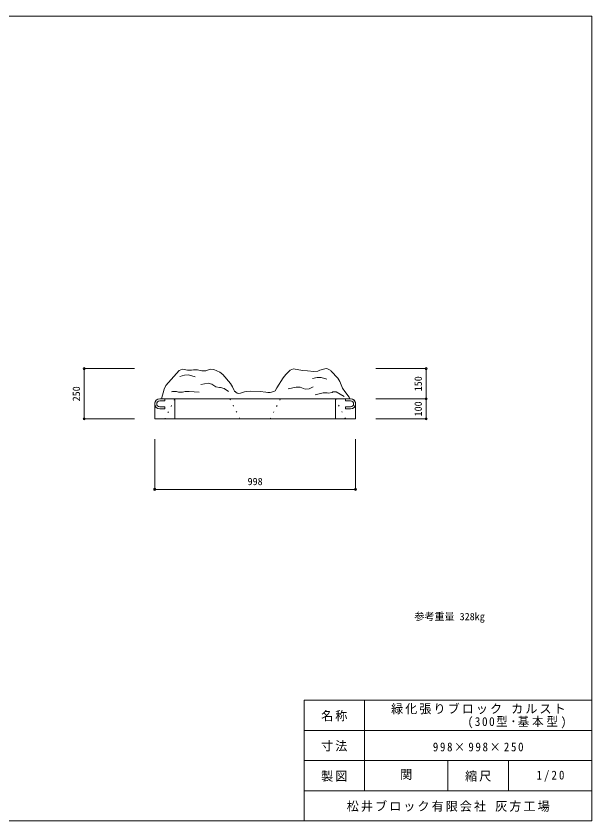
# Model space of a CAD drawing. Units: millimetres, scale not verified. Extents: x 110 to 5830, y 100 to 4100.
# Drawn here: x 2970 to 5830, y 100 to 4100 of the extents above; entities that cross this region are included whole.
import ezdxf
from ezdxf.enums import TextEntityAlignment as Align

# ---------------------------------------------------------------- set-up
doc = ezdxf.new("R2010")
doc.units = ezdxf.units.MM
doc.header["$LTSCALE"] = 20
doc.header["$PDMODE"] = 32
doc.header["$PDSIZE"] = 10
doc.linetypes.add('DOTTED', pattern=[1.75, 0.25, -1.5])
for name, color, linetype, lineweight in [('_0-0_', 7, 'Continuous', 18), ('_0-1_', 7, 'Continuous', 18), ('_0-2_', 4, 'Continuous', 9)]:
    doc.layers.add(name, color=color, linetype=linetype, lineweight=lineweight)
doc.styles.add('ＭＳ ゴシック', font='')
doc.styles.get('ＭＳ ゴシック').set_extended_font_data('MS Gothic')

msp = doc.modelspace()

# ---------------------------------------------------------------- linework, layer by layer
at = {"layer": '_0-0_'}
for p, q in [((110, 4100), (5830, 4100)), ((5830, 100), (5830, 4100)), ((5830, 700), (4400, 700)), ((4400, 100), (4400, 700)), ((4700, 250), (4700, 700)), ((5830, 550), (4400, 550)), ((5830, 400), (4400, 400)), ((5115, 250), (5115, 400)), ((5415, 250), (5415, 400)), ((5830, 250), (4400, 250)), ((110, 100), (5830, 100))]:
    msp.add_line(p, q, dxfattribs=at)
at = {"layer": '_0-1_'}
for p, q in [((3714.43, 2263.67), (3779.87, 2339.06)), ((3779.87, 2339.06), (3796.24, 2344.73)), ((3821, 2339.97), (3796.24, 2344.73)), ((3840.68, 2339.72), (3821, 2339.97)), ((3840.68, 2339.72), (3851.69, 2341.56)), ((3871.34, 2341.16), (3851.69, 2341.56)), ((3871.34, 2341.16), (3892.74, 2336.7)), ((3892.74, 2336.7), (3912.06, 2337.69)), ((3934.28, 2344.76), (3912.06, 2337.69)), ((3934.28, 2344.76), (3952.88, 2343.57)), ((3982.01, 2330), (3952.88, 2343.57)), ((3982.01, 2330), (3997.5, 2318.11)), ((4330.74, 2340.8), (4309.02, 2318.28)), ((4330.74, 2340.8), (4347.54, 2346.32)), ((4347.54, 2346.32), (4391.74, 2338.77)), ((4391.74, 2338.77), (4418.11, 2337.45)), ((4449.07, 2333.46), (4418.11, 2337.45)), ((4449.07, 2333.46), (4468.27, 2335.89)), ((4468.27, 2335.89), (4478.76, 2340.09)), ((4509.59, 2347.8), (4478.76, 2340.09)), ((4516.42, 2346.87), (4509.59, 2347.8)), ((4516.42, 2346.87), (4532.71, 2337.82)), ((4532.71, 2337.82), (4534.43, 2335.74)), ((4568.16, 2299.91), (4534.43, 2335.74)), ((3806.88, 2316.2), (3782.95, 2308.22)), ((3806.88, 2316.2), (3825.94, 2316.45)), ((3825.94, 2316.45), (3859.07, 2306.37)), ((4034.59, 2273.91), (3997.5, 2318.11)), ((4296.77, 2302.61), (4265.21, 2252.31)), ((4296.77, 2302.61), (4309.02, 2318.28)), ((4465.73, 2304.2), (4442.07, 2298.94)), ((4465.73, 2304.2), (4485.07, 2303.49)), ((4485.07, 2303.49), (4512.63, 2295.23)), ((4568.16, 2299.91), (4578.52, 2283.26)), ((4587.32, 2259.8), (4578.52, 2283.26)), ((3705.15, 2246.49), (3691.36, 2197.8)), ((3705.15, 2246.49), (3714.43, 2263.67)), ((3923.47, 2275.08), (3886.92, 2269.23)), ((3923.47, 2275.08), (3941.72, 2271.21)), ((3962.09, 2257.97), (3941.72, 2271.21)), ((3962.09, 2257.97), (3980.44, 2253.29)), ((3984.64, 2253.61), (3980.44, 2253.29)), ((3984.64, 2253.61), (4002.85, 2248.71)), ((4002.85, 2248.71), (4024.32, 2233.96)), ((4034.59, 2273.91), (4045.03, 2257.09)), ((4051.38, 2242.58), (4045.03, 2257.09)), ((4054.25, 2236.03), (4051.38, 2242.58)), ((4257.17, 2237.85), (4265.21, 2252.31)), ((4361.76, 2255.92), (4321.39, 2246.95)), ((4381.01, 2254.93), (4361.76, 2255.92)), ((4381.01, 2254.93), (4406.59, 2246.4)), ((4425.02, 2247.71), (4406.59, 2246.4)), ((4425.02, 2247.71), (4445.79, 2258.09)), ((4591.99, 2251.17), (4587.32, 2259.8)), ((4602.68, 2234.32), (4591.99, 2251.17)), ((3747.59, 2234.16), (3742.1, 2232.1)), ((3766.5, 2234.69), (3747.59, 2234.16)), ((3766.5, 2234.69), (3777.12, 2231.37)), ((3796.42, 2230.56), (3777.12, 2231.37)), ((3796.42, 2230.56), (3810.32, 2233.64)), ((3830.04, 2234.88), (3810.32, 2233.64)), ((3830.04, 2234.88), (3879.5, 2230.24)), ((4054.25, 2236.03), (4055.99, 2234.71)), ((4055.99, 2234.71), (4057.57, 2233.51)), ((4057.57, 2233.51), (4064.4, 2228.34)), ((4064.4, 2228.34), (4068.16, 2225.5)), ((4071.07, 2225.1), (4068.16, 2225.5)), ((4076.01, 2224.42), (4071.07, 2225.1)), ((4085, 2225.9), (4076.01, 2224.42)), ((4085, 2225.9), (4103.81, 2232)), ((4104.93, 2232.56), (4103.81, 2232)), ((4114.09, 2234.54), (4104.93, 2232.56)), ((4114.09, 2234.54), (4133.86, 2236.25)), ((4133.86, 2236.25), (4182.41, 2234.33)), ((4209.88, 2231.68), (4182.41, 2234.33)), ((4220.41, 2229.65), (4209.88, 2231.68)), ((4231.96, 2228.9), (4220.41, 2229.65)), ((4250.4, 2233.59), (4231.96, 2228.9)), ((4250.4, 2233.59), (4257.17, 2237.85)), ((4495.52, 2227.73), (4455.07, 2217.25)), ((4495.52, 2227.73), (4514.82, 2227.5)), ((4521.58, 2225.56), (4514.82, 2227.5)), ((4521.58, 2225.56), (4539.28, 2228.7)), ((4543.53, 2231.79), (4539.28, 2228.7)), ((4543.53, 2231.79), (4560.28, 2232.67)), ((4560.28, 2232.67), (4599.89, 2209.82)), ((4602.68, 2234.32), (4623.8, 2205.6)), ((4623.8, 2205.6), (4628.35, 2197.8)), ((4623.8, 2205.6), (4628.35, 2197.8)), ((3658.35, 2179.51), (3658.35, 2097.8)), ((3658.35, 2172.8), (3658.35, 2147.8)), ((3708.35, 2197.8), (3683.35, 2197.8)), ((4631.35, 2197.8), (3683.35, 2197.8)), ((3708.35, 2187.8), (3683.35, 2187.8)), ((3708.35, 2197.8), (3708.35, 2187.8)), ((3758.35, 2197.8), (3758.35, 2097.8)), ((4556.35, 2097.8), (4556.35, 2197.8)), ((4606.35, 2197.8), (4631.35, 2197.8)), ((4606.35, 2197.8), (4606.35, 2187.8)), ((4606.35, 2187.8), (4631.35, 2187.8)), ((4647.12, 2193.34), (4636.35, 2197.8)), ((4647.12, 2193.34), (4656.35, 2179.51)), ((4656.35, 2179.51), (4656.35, 2097.8)), ((4656.35, 2172.8), (4656.35, 2147.8)), ((3708.35, 2157.8), (3683.35, 2157.8)), ((3708.35, 2147.8), (3683.35, 2147.8)), ((3708.35, 2157.8), (3708.35, 2147.8)), ((4606.35, 2157.8), (4631.35, 2157.8)), ((4606.35, 2157.8), (4606.35, 2147.8)), ((4606.35, 2147.8), (4631.35, 2147.8)), ((4656.35, 2097.8), (3658.35, 2097.8))]:
    msp.add_line(p, q, dxfattribs=at)
at = {"layer": '_0-1_', "linetype": 'DOTTED'}
for p, q in [((3708.35, 2097.8), (3758.35, 2197.8)), ((4032.35, 2197.8), (4082.35, 2097.8)), ((4232.35, 2097.8), (4282.35, 2197.8)), ((4556.35, 2197.8), (4606.35, 2097.8))]:
    msp.add_line(p, q, dxfattribs=at)
at = {"layer": '_0-1_'}
for centre, radius, start, end in [((3683.35, 2172.8), 25, 90, 270), ((3683.35, 2172.8), 15, 90, 270), ((4631.35, 2172.8), 25, 270, 90), ((4631.35, 2172.8), 15, 270, 90)]:
    msp.add_arc(centre, radius, start, end, dxfattribs=at)
at = {"layer": '_0-2_'}
for p, q in [((3308.35, 2347.8), (3558.35, 2347.8)), ((3308.35, 2097.8), (3308.35, 2347.8)), ((5006.35, 2347.8), (4756.35, 2347.8)), ((5006.35, 2097.8), (5006.35, 2347.8)), ((5006.35, 2197.8), (4756.35, 2197.8)), ((3308.35, 2097.8), (3558.35, 2097.8)), ((5006.35, 2097.8), (4756.35, 2097.8)), ((3658.35, 1747.8), (3658.35, 1997.8)), ((4656.35, 1747.8), (4656.35, 1997.8)), ((3658.35, 1747.8), (4656.35, 1747.8)), ((4106.35, 1747.8), (4207.35, 1747.8))]:
    msp.add_line(p, q, dxfattribs=at)
for p in [(3308.35, 2347.8), (5006.35, 2347.8), (5006.35, 2197.8), (3308.35, 2097.8), (5006.35, 2097.8), (3658.35, 1747.8), (4656.35, 1747.8)]:
    msp.add_point(p, dxfattribs=at)

# ---------------------------------------------------------------- texts
at = {"layer": '_0-0_', "style": 'ＭＳ ゴシック'}
msp.add_text('関', height=43.99, dxfattribs=at).set_placement((4877.5, 295), align=Align.BOTTOM_LEFT)
at = {"layer": '_0-0_', "char_height": 43.99, "attachment_point": 7, "style": 'ＭＳ ゴシック'}
for s, insert in [('\\T1.17;緑化張りブロック\\~カルスト', (4832.5, 630)), ('\\T1.17;名称', (4485, 595)), ('\\T1.25;\\W0.95;(300型･基本型)', (5212.5, 560)), ('\\T1.17;寸法', (4485, 445)), ('\\T1.31;\\W0.9;998×998×250', (5040, 445)), ('\\T1.17;製図', (4485, 295)), ('\\T1.17;縮尺', (5200, 295)), ('\\T1.38;\\W0.9;1/20', (5555, 295)), ('\\T1.17;松井ブロック有限会社\\~灰方工場', (4612.5, 145))]:
    msp.add_mtext(s, dxfattribs=dict(at, insert=insert))
at = {"layer": '_0-2_', "style": 'ＭＳ ゴシック'}
for s, p in [('150', (4996.35, 2235.3)), ('250', (3298.35, 2185.3)), ('100', (4996.35, 2110.3))]:
    msp.add_text(s, height=36.66, rotation=90, dxfattribs=at).set_placement(p, align=Align.BOTTOM_LEFT)
for s, p in [('998', (4119.85, 1757.8)), ('参考重量 328㎏', (4948.14, 1086.36))]:
    msp.add_text(s, height=36.66, dxfattribs=at).set_placement(p, align=Align.BOTTOM_LEFT)

doc.saveas('drawing.dxf')
